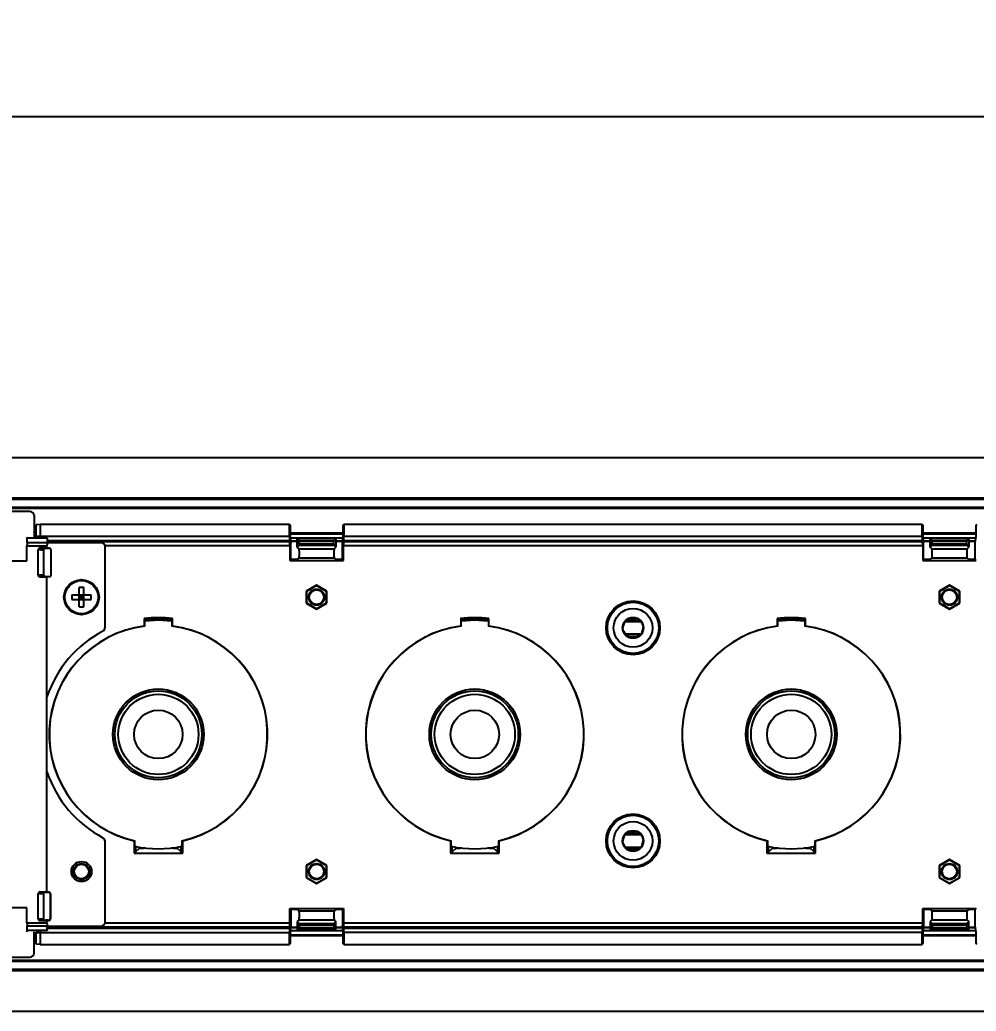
# Model space of a CAD drawing. Header units: inches. Extents: x 5 to 105, y 0 to 80.
# Drawn here: x 63.73 to 71.13, y 4.41 to 12.08 of the extents above; entities that cross this region are included whole.
import ezdxf

# ---------------------------------------------------------------- set-up
doc = ezdxf.new("R2010")
doc.units = ezdxf.units.IN
doc.header["$MEASUREMENT"] = 0
doc.layers.add('DIM', color=1, linetype='Continuous')
doc.styles.add('Arial', font='arial.ttf')
doc.dimstyles.new('ANSI & Metric .50 Stacked', dxfattribs={"dimscale": 2.666667, "dimtxt": 0.5, "dimasz": 0.625, "dimexe": 0.5, "dimexo": 0.5, "dimgap": 0.166667, "dimtad": 0, "dimtih": 1, "dimtoh": 1, "dimzin": 4, "dimdsep": 46, "dimtxsty": 'Arial', "dimcen": 0.25, "dimadec": 0, "dimazin": 0, "dimtfac": 0.75, "dimtofl": 0, "dimtmove": 0, "dimatfit": 3, "dimfxl": 1, "dimtolj": 1, "dimtzin": 0, "dimarcsym": 0})

# ---------------------------------------------------------------- blocks, each defined once
blk = doc.blocks.new('*D2')
at = {"layer": 'Defpoints', "color": 0, "transparency": 16777216}
for p in [(83.1744, 11.3332), (4.7768, 8.6955), (83.1744, 8.6935)]:
    blk.add_point(p, dxfattribs=at)
at = {"layer": 'DIM', "color": 0, "lineweight": -2, "transparency": 16777216}
for p, q in [((4.7768, 9.1955), (4.7768, 11.8332)), ((83.1744, 9.1935), (83.1744, 11.8332)), ((5.4018, 11.3332), (42.3024, 11.3332)), ((82.5494, 11.3332), (45.6487, 11.3332))]:
    blk.add_line(p, q, dxfattribs=at)
at = {"layer": 'DIM', "color": 0, "transparency": 16777216}
for points in [[(5.4018, 11.4374), (5.4018, 11.229), (4.7768, 11.3332)], [(82.5494, 11.4374), (82.5494, 11.229), (83.1744, 11.3332)]]:
    blk.add_solid(points, dxfattribs=at)
at = {"layer": 'DIM', "color": 0, "transparency": 16777216, "char_height": 0.5, "attachment_point": 5, "style": 'Arial'}
for s, insert in [('\\A1;78.40', (43.9756, 11.7551)), ('\\A1;[1991mm]', (43.9756, 10.8461))]:
    blk.add_mtext(s, dxfattribs=dict(at, insert=insert))

msp = doc.modelspace()

# ---------------------------------------------------------------- linework, layer by layer
for p, q in [((5.6267, 8.6935), (82.3267, 8.6935)), ((5.6267, 8.3809), (82.3267, 8.3809)), ((82.3267, 8.3691), (5.6267, 8.3691)), ((5.6267, 8.3091), (82.3267, 8.3091)), ((82.3267, 8.2991), (5.6267, 8.2991)), ((63.808, 8.2749), (63.3455, 8.2749)), ((63.8392, 8.2437), (63.8392, 8.0782)), ((63.8567, 8.1745), (63.8867, 8.1771)), ((63.8567, 8.0835), (63.8567, 8.1745)), ((63.8867, 8.1771), (65.8159, 8.1771)), ((63.8867, 8.1771), (63.8867, 8.0725)), ((65.8159, 8.0835), (65.8159, 8.1771)), ((65.8159, 8.1771), (65.8211, 8.1706)), ((65.8211, 8.1706), (65.8211, 8.0821)), ((66.2323, 8.1706), (66.2376, 8.1771)), ((66.2323, 8.0821), (66.2323, 8.1706)), ((66.2376, 8.1771), (66.2376, 8.0835)), ((66.2376, 8.1771), (70.7159, 8.1771)), ((70.7159, 8.0835), (70.7159, 8.1771)), ((70.7159, 8.1771), (70.7211, 8.1706)), ((70.7211, 8.1706), (70.7211, 8.0821)), ((71.1323, 8.1706), (71.1376, 8.1771)), ((71.1323, 8.0821), (71.1323, 8.1706)), ((63.7851, 8.0692), (63.7845, 8.0782)), ((63.9399, 8.0692), (63.7851, 8.0692)), ((63.7851, 8.033), (63.7851, 8.0692)), ((63.8546, 8.0809), (63.8392, 8.1165)), ((63.8423, 8.1093), (63.8567, 8.1093)), ((63.8567, 8.1011), (63.8459, 8.1011)), ((63.8776, 8.0809), (63.8546, 8.0809)), ((63.8567, 8.0835), (65.8159, 8.0835)), ((63.9399, 8.0692), (63.9397, 8.0725)), ((63.9399, 8.0692), (63.9399, 8.033)), ((65.8211, 8.1093), (66.2323, 8.1093)), ((66.2323, 8.1011), (65.8211, 8.1011)), ((65.8211, 8.0821), (65.8267, 8.0321)), ((65.8224, 8.0709), (66.2311, 8.0709)), ((66.2309, 8.0691), (65.8226, 8.0691)), ((65.8767, 8.0001), (65.8767, 8.0691)), ((65.8917, 8.055), (65.8775, 8.0691)), ((66.1618, 8.055), (66.1759, 8.0691)), ((66.1767, 8.0691), (66.1767, 8.0001)), ((66.2267, 8.0321), (66.2323, 8.0821)), ((66.2376, 8.0835), (70.7159, 8.0835)), ((70.7211, 8.1093), (71.1323, 8.1093)), ((71.1323, 8.1011), (70.7211, 8.1011)), ((70.7211, 8.0821), (70.7267, 8.0321)), ((70.7224, 8.0709), (71.1311, 8.0709)), ((71.1309, 8.0691), (70.7226, 8.0691)), ((70.7767, 8.0001), (70.7767, 8.0691)), ((70.7917, 8.055), (70.7775, 8.0691)), ((71.0618, 8.055), (71.0759, 8.0691)), ((71.0767, 8.0691), (71.0767, 8.0001)), ((71.1267, 8.0321), (71.1323, 8.0821)), ((63.7847, 8.0099), (63.9396, 8.0099)), ((63.7847, 7.8936), (63.7847, 8.0099)), ((63.9399, 8.033), (63.7851, 8.033)), ((63.8876, 7.9926), (63.9298, 7.9892)), ((63.9396, 7.9926), (63.8876, 7.9926)), ((63.9579, 7.9892), (63.9298, 7.9892)), ((63.9396, 7.9926), (63.9396, 8.0099)), ((63.9396, 7.9926), (63.9416, 7.9906)), ((65.8172, 8.0496), (63.9399, 8.0496)), ((63.9399, 8.0439), (65.8178, 8.0439)), ((63.9399, 8.0349), (64.358, 8.0349)), ((63.9565, 7.9906), (63.9416, 7.9906)), ((63.9579, 7.9892), (63.9565, 7.9906)), ((63.9686, 7.9848), (63.9672, 7.9862)), ((65.8192, 8.01), (64.3886, 8.01)), ((64.3892, 7.3779), (64.3892, 8.0037)), ((65.8178, 8.0439), (65.8172, 8.0496)), ((65.8192, 8.01), (65.8192, 7.8976)), ((65.825, 8.048), (65.8767, 8.048)), ((65.8253, 8.0451), (65.8767, 8.0451)), ((65.8267, 7.9051), (65.8267, 8.0321)), ((65.8767, 8.0001), (65.8917, 8.015)), ((65.8907, 7.9861), (65.8767, 8.0001)), ((65.8907, 7.9861), (66.1627, 7.9861)), ((65.8917, 8.055), (66.1618, 8.055)), ((65.8917, 8.015), (66.1618, 8.015)), ((65.8925, 8.045), (66.161, 8.045)), ((65.8925, 8.025), (65.8925, 8.045)), ((65.8925, 8.025), (66.161, 8.025)), ((66.161, 8.025), (66.161, 8.045)), ((66.1767, 8.0001), (66.1618, 8.015)), ((66.1627, 7.9861), (66.1767, 8.0001)), ((66.1767, 8.048), (66.2285, 8.048)), ((66.1767, 8.0451), (66.2282, 8.0451)), ((66.2267, 7.9051), (66.2267, 8.0321)), ((66.2343, 7.8976), (66.2343, 8.01)), ((70.7192, 8.01), (66.2343, 8.01)), ((66.2363, 8.0496), (66.2356, 8.0439)), ((66.2356, 8.0439), (70.7178, 8.0439)), ((70.7172, 8.0496), (66.2363, 8.0496)), ((70.7178, 8.0439), (70.7172, 8.0496)), ((70.7192, 8.01), (70.7192, 7.8976)), ((70.725, 8.048), (70.7767, 8.048)), ((70.7253, 8.0451), (70.7767, 8.0451)), ((70.7267, 7.9051), (70.7267, 8.0321)), ((70.7767, 8.0001), (70.7917, 8.015)), ((70.7907, 7.9861), (70.7767, 8.0001)), ((70.7907, 7.9861), (71.0627, 7.9861)), ((70.7917, 8.055), (71.0618, 8.055)), ((70.7917, 8.015), (71.0618, 8.015)), ((70.7925, 8.025), (70.7925, 8.045)), ((70.7925, 8.045), (71.061, 8.045)), ((70.7925, 8.025), (71.061, 8.025)), ((71.061, 8.025), (71.061, 8.045)), ((71.0767, 8.0001), (71.0618, 8.015)), ((71.0627, 7.9861), (71.0767, 8.0001)), ((71.0767, 8.048), (71.1285, 8.048)), ((71.0767, 8.0451), (71.1282, 8.0451)), ((71.1267, 7.9051), (71.1267, 8.0321)), ((63.9125, 7.9746), (63.8702, 7.978)), ((63.8702, 7.7842), (63.8702, 7.978)), ((63.9125, 7.9746), (63.9125, 7.7876)), ((63.973, 7.7881), (63.973, 7.9741)), ((65.8767, 7.9051), (65.8907, 7.9163)), ((65.8907, 7.9163), (66.1628, 7.9163)), ((66.1767, 7.9051), (66.1628, 7.9163)), ((70.7767, 7.9051), (70.7907, 7.9163)), ((70.7907, 7.9163), (71.0628, 7.9163)), ((71.0767, 7.9051), (71.0628, 7.9163)), ((63.3695, 7.8936), (63.7847, 7.8936)), ((63.7847, 7.8936), (63.7845, 7.8938)), ((65.8192, 7.8976), (65.8267, 7.9051)), ((65.8192, 7.8976), (66.2343, 7.8976)), ((65.8767, 7.9051), (65.8267, 7.9051)), ((66.2267, 7.9051), (66.1767, 7.9051)), ((66.2343, 7.8976), (66.2267, 7.9051)), ((70.7192, 7.8976), (70.7267, 7.9051)), ((70.7192, 7.8976), (71.1343, 7.8976)), ((70.7767, 7.9051), (70.7267, 7.9051)), ((71.1267, 7.9051), (71.0767, 7.9051)), ((71.1343, 7.8976), (71.1267, 7.9051)), ((63.8702, 7.7842), (63.9125, 7.7876)), ((63.9298, 7.773), (63.8876, 7.7696)), ((63.8876, 7.7696), (63.9396, 7.7696)), ((63.9298, 7.773), (63.9579, 7.773)), ((63.9416, 7.7717), (63.9396, 7.7696)), ((63.9396, 5.3302), (63.9396, 7.7696)), ((63.9416, 7.7717), (63.9565, 7.7716)), ((63.9565, 7.7716), (63.9579, 7.773)), ((63.9672, 7.776), (63.9686, 7.7774)), ((64.1882, 7.5372), (64.1882, 7.6876)), ((64.2252, 7.5372), (64.2252, 7.6876)), ((66.0267, 7.7048), (65.9467, 7.6586)), ((66.0267, 7.7018), (65.9494, 7.6571)), ((66.1067, 7.6586), (66.0267, 7.7048)), ((66.0267, 7.7018), (66.0267, 7.7048)), ((66.1041, 7.6571), (66.0267, 7.7018)), ((70.9267, 7.7048), (70.8467, 7.6586)), ((70.9267, 7.7018), (70.8494, 7.6571)), ((71.0067, 7.6586), (70.9267, 7.7048)), ((70.9267, 7.7018), (70.9267, 7.7048)), ((71.0041, 7.6571), (70.9267, 7.7018)), ((64.1315, 7.6309), (64.2819, 7.6309)), ((64.1882, 7.6309), (64.2067, 7.6124)), ((64.2067, 7.6124), (64.1882, 7.5939)), ((64.2252, 7.6124), (64.1882, 7.6124)), ((64.2067, 7.5939), (64.2067, 7.6309)), ((64.2067, 7.6124), (64.2252, 7.6309)), ((64.2252, 7.5939), (64.2067, 7.6124)), ((65.9467, 7.6586), (65.9467, 7.5662)), ((65.9494, 7.6571), (65.9467, 7.6586)), ((65.9494, 7.6571), (65.9494, 7.5677)), ((66.1041, 7.6571), (66.1067, 7.6586)), ((66.1041, 7.5677), (66.1041, 7.6571)), ((66.1067, 7.5662), (66.1067, 7.6586)), ((70.8467, 7.6586), (70.8467, 7.5662)), ((70.8494, 7.6571), (70.8467, 7.6586)), ((70.8494, 7.6571), (70.8494, 7.5677)), ((71.0041, 7.6571), (71.0067, 7.6586)), ((71.0041, 7.5677), (71.0041, 7.6571)), ((71.0067, 7.5662), (71.0067, 7.6586)), ((64.1315, 7.5939), (64.2819, 7.5939)), ((65.9494, 7.5677), (65.9467, 7.5662)), ((65.9467, 7.5662), (66.0267, 7.52)), ((65.9494, 7.5677), (66.0267, 7.5231)), ((66.0267, 7.5231), (66.1041, 7.5677)), ((66.0267, 7.52), (66.1067, 7.5662)), ((66.1041, 7.5677), (66.1067, 7.5662)), ((70.8494, 7.5677), (70.8467, 7.5662)), ((70.8467, 7.5662), (70.9267, 7.52)), ((70.8494, 7.5677), (70.9267, 7.5231)), ((70.9267, 7.5231), (71.0041, 7.5677)), ((70.9267, 7.52), (71.0067, 7.5662)), ((71.0041, 7.5677), (71.0067, 7.5662)), ((64.7017, 7.4382), (64.6923, 7.4467)), ((64.6923, 7.4467), (64.6923, 7.3882)), ((64.9017, 7.4382), (64.9112, 7.4467)), ((64.9112, 7.3882), (64.9112, 7.4467)), ((66.0267, 7.5231), (66.0267, 7.52)), ((67.1517, 7.4382), (67.1423, 7.4467)), ((67.1423, 7.4467), (67.1423, 7.3882)), ((67.3517, 7.4382), (67.3612, 7.4467)), ((67.3612, 7.3882), (67.3612, 7.4467)), ((68.4475, 7.4472), (68.422, 7.4305)), ((68.5071, 7.4467), (68.4774, 7.4529)), ((69.6017, 7.4382), (69.5923, 7.4467)), ((69.5923, 7.4467), (69.5923, 7.3882)), ((69.8017, 7.4382), (69.8112, 7.4467)), ((69.8112, 7.3882), (69.8112, 7.4467)), ((70.9267, 7.5231), (70.9267, 7.52)), ((64.6966, 7.3879), (64.6966, 7.4345)), ((64.7003, 7.4299), (64.8017, 7.4357)), ((64.7031, 7.4375), (64.7029, 7.4376)), ((64.7031, 7.4375), (64.7031, 7.4302)), ((64.8017, 7.4357), (64.9032, 7.4299)), ((64.9005, 7.4376), (64.9003, 7.4375)), ((64.9003, 7.4302), (64.9003, 7.4375)), ((64.9069, 7.4345), (64.9069, 7.3879)), ((67.1466, 7.3879), (67.1466, 7.4345)), ((67.1503, 7.4299), (67.2517, 7.4357)), ((67.1531, 7.4375), (67.1529, 7.4376)), ((67.1531, 7.4375), (67.1531, 7.4302)), ((67.2517, 7.4357), (67.3532, 7.4299)), ((67.3505, 7.4376), (67.3503, 7.4375)), ((67.3503, 7.4302), (67.3503, 7.4375)), ((67.3569, 7.4345), (67.3569, 7.3879)), ((68.4153, 7.4229), (68.5367, 7.4229)), ((68.5338, 7.4274), (68.4191, 7.4274)), ((68.4245, 7.4299), (68.532, 7.4299)), ((68.4424, 7.4439), (68.5003, 7.4439)), ((68.4449, 7.4455), (68.4965, 7.4455)), ((68.549, 7.4042), (68.5323, 7.4296)), ((68.5485, 7.3445), (68.5547, 7.3743)), ((69.5966, 7.3879), (69.5966, 7.4345)), ((69.6003, 7.4299), (69.7017, 7.4357)), ((69.6031, 7.4375), (69.6029, 7.4376)), ((69.6031, 7.4375), (69.6031, 7.4302)), ((69.7017, 7.4357), (69.8032, 7.4299)), ((69.8005, 7.4376), (69.8003, 7.4375)), ((69.8003, 7.4302), (69.8003, 7.4375)), ((69.8069, 7.4345), (69.8069, 7.3879)), ((68.4044, 7.3456), (68.4211, 7.3202)), ((68.416, 7.328), (68.539, 7.328)), ((68.4197, 7.3224), (68.5343, 7.3224)), ((68.532, 7.3199), (68.4214, 7.3199)), ((68.4463, 7.3031), (68.4761, 7.2969)), ((68.4526, 7.3062), (68.5114, 7.3062)), ((68.506, 7.3026), (68.5314, 7.3193)), ((68.5374, 5.7719), (68.4144, 5.7719)), ((68.4164, 5.7744), (68.5358, 5.7744)), ((68.5338, 5.7774), (68.4191, 5.7774)), ((68.4215, 5.7799), (68.532, 5.7799)), ((68.4475, 5.7972), (68.422, 5.7805)), ((68.4421, 5.7937), (68.5009, 5.7937)), ((68.5071, 5.7967), (68.4774, 5.8029)), ((68.549, 5.7542), (68.5323, 5.7796)), ((64.3892, 5.0962), (64.3892, 5.7219)), ((64.6134, 5.7258), (64.6134, 5.6289)), ((64.6195, 5.6779), (64.6195, 5.7253)), ((64.984, 5.7253), (64.984, 5.6779)), ((64.99, 5.6289), (64.99, 5.7258)), ((67.0634, 5.7258), (67.0634, 5.6289)), ((67.0695, 5.6779), (67.0695, 5.7253)), ((67.434, 5.7253), (67.434, 5.6779)), ((67.44, 5.6289), (67.44, 5.7258)), ((68.4044, 5.6956), (68.4211, 5.6702)), ((68.5485, 5.6945), (68.5547, 5.7243)), ((69.5134, 5.7258), (69.5134, 5.6289)), ((69.5195, 5.6779), (69.5195, 5.7253)), ((69.884, 5.7253), (69.884, 5.6779)), ((69.89, 5.6289), (69.89, 5.7258)), ((64.6134, 5.6289), (64.6267, 5.6422)), ((64.6134, 5.6289), (64.99, 5.6289)), ((64.6267, 5.6422), (64.6267, 5.6733)), ((64.6279, 5.6433), (64.6562, 5.668)), ((64.6562, 5.668), (64.6562, 5.6761)), ((64.6562, 5.668), (64.6888, 5.668)), ((64.9147, 5.668), (64.9472, 5.668)), ((64.9472, 5.668), (64.9472, 5.6761)), ((64.9755, 5.6433), (64.9472, 5.668)), ((64.9767, 5.6733), (64.9767, 5.6422)), ((64.99, 5.6289), (64.9767, 5.6422)), ((67.0634, 5.6289), (67.0767, 5.6422)), ((67.0634, 5.6289), (67.44, 5.6289)), ((67.0767, 5.6422), (67.0767, 5.6733)), ((67.0779, 5.6433), (67.1062, 5.668)), ((67.1062, 5.668), (67.1062, 5.6761)), ((67.1062, 5.668), (67.1388, 5.668)), ((67.3647, 5.668), (67.3972, 5.668)), ((67.3972, 5.668), (67.3972, 5.6761)), ((67.4255, 5.6433), (67.3972, 5.668)), ((67.4267, 5.6733), (67.4267, 5.6422)), ((67.44, 5.6289), (67.4267, 5.6422)), ((68.4167, 5.6769), (68.5382, 5.6769)), ((68.4197, 5.6724), (68.5343, 5.6724)), ((68.529, 5.6699), (68.4214, 5.6699)), ((68.4463, 5.6531), (68.4761, 5.6469)), ((68.4532, 5.6559), (68.511, 5.6559)), ((68.457, 5.6543), (68.5086, 5.6543)), ((68.506, 5.6526), (68.5314, 5.6693)), ((69.5134, 5.6289), (69.5267, 5.6422)), ((69.5134, 5.6289), (69.89, 5.6289)), ((69.5267, 5.6422), (69.5267, 5.6733)), ((69.5279, 5.6433), (69.5562, 5.668)), ((69.5562, 5.668), (69.5562, 5.6761)), ((69.5562, 5.668), (69.5888, 5.668)), ((69.8147, 5.668), (69.8472, 5.668)), ((69.8472, 5.668), (69.8472, 5.6761)), ((69.8755, 5.6433), (69.8472, 5.668)), ((69.8767, 5.6733), (69.8767, 5.6422)), ((69.89, 5.6289), (69.8767, 5.6422)), ((64.1766, 5.5594), (64.1595, 5.5495)), ((64.2539, 5.5495), (64.2369, 5.5594)), ((66.0267, 5.5798), (65.9467, 5.5336)), ((65.9467, 5.5336), (65.9467, 5.4412)), ((65.9494, 5.5321), (65.9467, 5.5336)), ((66.0267, 5.5768), (65.9494, 5.5321)), ((65.9494, 5.5321), (65.9494, 5.4427)), ((66.1067, 5.5336), (66.0267, 5.5798)), ((66.0267, 5.5768), (66.0267, 5.5798)), ((66.1041, 5.5321), (66.0267, 5.5768)), ((66.1041, 5.5321), (66.1067, 5.5336)), ((66.1041, 5.4427), (66.1041, 5.5321)), ((66.1067, 5.4412), (66.1067, 5.5336)), ((70.9267, 5.5798), (70.8467, 5.5336)), ((70.8467, 5.5336), (70.8467, 5.4412)), ((70.8494, 5.5321), (70.8467, 5.5336)), ((70.9267, 5.5768), (70.8494, 5.5321)), ((70.8494, 5.5321), (70.8494, 5.4427)), ((71.0067, 5.5336), (70.9267, 5.5798)), ((70.9267, 5.5768), (70.9267, 5.5798)), ((71.0041, 5.5321), (70.9267, 5.5768)), ((71.0041, 5.5321), (71.0067, 5.5336)), ((71.0041, 5.4427), (71.0041, 5.5321)), ((71.0067, 5.4412), (71.0067, 5.5336)), ((64.1294, 5.4973), (64.1294, 5.4776)), ((64.2841, 5.4776), (64.2841, 5.4973)), ((64.1595, 5.4253), (64.1766, 5.4155)), ((64.2369, 5.4155), (64.2539, 5.4253)), ((65.9494, 5.4427), (65.9467, 5.4412)), ((65.9467, 5.4412), (66.0267, 5.395)), ((65.9494, 5.4427), (66.0267, 5.3981)), ((66.0267, 5.3981), (66.1041, 5.4427)), ((66.0267, 5.395), (66.1067, 5.4412)), ((66.0267, 5.3981), (66.0267, 5.395)), ((66.1041, 5.4427), (66.1067, 5.4412)), ((70.8494, 5.4427), (70.8467, 5.4412)), ((70.8467, 5.4412), (70.9267, 5.395)), ((70.8494, 5.4427), (70.9267, 5.3981)), ((70.9267, 5.3981), (71.0041, 5.4427)), ((70.9267, 5.395), (71.0067, 5.4412)), ((70.9267, 5.3981), (70.9267, 5.395)), ((71.0041, 5.4427), (71.0067, 5.4412)), ((63.9125, 5.3122), (63.8702, 5.3156)), ((63.8702, 5.1218), (63.8702, 5.3156)), ((63.8876, 5.3302), (63.9298, 5.3268)), ((63.8876, 5.3302), (63.9396, 5.3302)), ((63.9125, 5.3122), (63.9125, 5.1252)), ((63.9298, 5.3268), (63.9512, 5.3268)), ((63.9416, 5.3282), (63.9396, 5.3302)), ((63.9526, 5.3282), (63.9416, 5.3282)), ((63.9512, 5.3268), (63.9526, 5.3282)), ((63.9676, 5.3133), (63.9662, 5.3118)), ((63.9662, 5.3118), (63.9662, 5.1256)), ((63.9676, 5.1242), (63.9676, 5.3133)), ((63.7847, 5.2062), (63.3695, 5.2062)), ((63.7847, 5.2062), (63.7845, 5.206)), ((63.7847, 5.0899), (63.7847, 5.2062)), ((65.8192, 5.0899), (65.8192, 5.2023)), ((65.8192, 5.2023), (65.8267, 5.1947)), ((65.8192, 5.2023), (66.2343, 5.2023)), ((65.8267, 5.1947), (65.8267, 5.0677)), ((65.8767, 5.1947), (65.8267, 5.1947)), ((65.8767, 5.1947), (65.8907, 5.1835)), ((65.8907, 5.1835), (66.1628, 5.1835)), ((66.1767, 5.1947), (66.1628, 5.1835)), ((66.2267, 5.1947), (66.1767, 5.1947)), ((66.2343, 5.2023), (66.2267, 5.1947)), ((66.2267, 5.1947), (66.2267, 5.0677)), ((66.2343, 5.2023), (66.2343, 5.0899)), ((70.7192, 5.0899), (70.7192, 5.2023)), ((70.7192, 5.2023), (70.7267, 5.1947)), ((70.7192, 5.2023), (71.1343, 5.2023)), ((70.7267, 5.1947), (70.7267, 5.0677)), ((70.7767, 5.1947), (70.7267, 5.1947)), ((70.7767, 5.1947), (70.7907, 5.1835)), ((70.7907, 5.1835), (71.0628, 5.1835)), ((71.0767, 5.1947), (71.0628, 5.1835)), ((71.1267, 5.1947), (71.0767, 5.1947)), ((71.1343, 5.2023), (71.1267, 5.1947)), ((71.1267, 5.0677), (71.1267, 5.1947)), ((63.7847, 5.0899), (63.9396, 5.0899)), ((63.7851, 5.0668), (63.9399, 5.0668)), ((63.7851, 5.0306), (63.7851, 5.0668)), ((63.8702, 5.1218), (63.9125, 5.1252)), ((63.9298, 5.1106), (63.8876, 5.1072)), ((63.9396, 5.1072), (63.8876, 5.1072)), ((63.9512, 5.1106), (63.9298, 5.1106)), ((63.9396, 5.1072), (63.9416, 5.1093)), ((63.9396, 5.0899), (63.9396, 5.1072)), ((63.9399, 5.0306), (63.9399, 5.0668)), ((63.9416, 5.1093), (63.9526, 5.1092)), ((63.9526, 5.1092), (63.9512, 5.1106)), ((63.9662, 5.1256), (63.9676, 5.1242)), ((64.3886, 5.0899), (65.8192, 5.0899)), ((65.8267, 5.0677), (65.8211, 5.0177)), ((65.8907, 5.1138), (65.8767, 5.0998)), ((65.8767, 5.0998), (65.8767, 5.0307)), ((65.8767, 5.0998), (65.8917, 5.0848)), ((65.8907, 5.1138), (66.1627, 5.1138)), ((65.8917, 5.0848), (66.1618, 5.0848)), ((65.8925, 5.0749), (65.8925, 5.0548)), ((65.8925, 5.0749), (66.161, 5.0749)), ((66.161, 5.0749), (66.161, 5.0548)), ((66.1767, 5.0998), (66.1618, 5.0848)), ((66.1627, 5.1138), (66.1767, 5.0998)), ((66.1767, 5.0307), (66.1767, 5.0998)), ((66.2323, 5.0177), (66.2267, 5.0677)), ((66.2343, 5.0899), (70.7192, 5.0899)), ((70.7267, 5.0677), (70.7211, 5.0177)), ((70.7907, 5.1138), (70.7767, 5.0998)), ((70.7767, 5.0998), (70.7767, 5.0307)), ((70.7767, 5.0998), (70.7917, 5.0848)), ((70.7907, 5.1138), (71.0627, 5.1138)), ((70.7917, 5.0848), (71.0618, 5.0848)), ((70.7925, 5.0749), (70.7925, 5.0548)), ((70.7925, 5.0749), (71.061, 5.0749)), ((71.061, 5.0749), (71.061, 5.0548)), ((71.0767, 5.0998), (71.0618, 5.0848)), ((71.0627, 5.1138), (71.0767, 5.0998)), ((71.0767, 5.0307), (71.0767, 5.0998)), ((71.1323, 5.0177), (71.1267, 5.0677)), ((63.7845, 5.0217), (63.7851, 5.0306)), ((63.9399, 5.0306), (63.7851, 5.0306)), ((63.8392, 4.8562), (63.8392, 5.0217)), ((63.8392, 4.9833), (63.8546, 5.0189)), ((63.8567, 4.9905), (63.8423, 4.9905)), ((63.8459, 4.9987), (63.8567, 4.9987)), ((63.8546, 5.0189), (63.8776, 5.0189)), ((63.8567, 4.9253), (63.8567, 5.0163)), ((63.8567, 5.0163), (65.8159, 5.0163)), ((63.8867, 5.0273), (63.8867, 4.9227)), ((63.9399, 5.0306), (63.9397, 5.0273)), ((63.9399, 5.0649), (64.358, 5.0649)), ((65.8178, 5.0559), (63.9399, 5.0559)), ((63.9399, 5.0502), (65.8172, 5.0502)), ((65.8159, 4.9227), (65.8159, 5.0163)), ((65.8172, 5.0502), (65.8178, 5.0559)), ((65.8211, 5.0177), (65.8211, 4.9292)), ((65.8211, 4.9987), (66.2323, 4.9987)), ((66.2323, 4.9905), (65.8211, 4.9905)), ((66.2311, 5.0289), (65.8224, 5.0289)), ((65.8226, 5.0307), (66.2309, 5.0307)), ((65.8767, 5.0518), (65.825, 5.0518)), ((65.8767, 5.0547), (65.8253, 5.0547)), ((65.8917, 5.0449), (65.8775, 5.0307)), ((65.8917, 5.0449), (66.1618, 5.0449)), ((65.8925, 5.0548), (66.161, 5.0548)), ((66.1618, 5.0449), (66.1759, 5.0307)), ((66.2282, 5.0547), (66.1767, 5.0547)), ((66.2285, 5.0518), (66.1767, 5.0518)), ((66.2323, 4.9292), (66.2323, 5.0177)), ((66.2356, 5.0559), (66.2363, 5.0502)), ((70.7178, 5.0559), (66.2356, 5.0559)), ((66.2363, 5.0502), (70.7172, 5.0502)), ((70.7159, 5.0163), (66.2376, 5.0163)), ((66.2376, 5.0163), (66.2376, 4.9227)), ((70.7159, 4.9227), (70.7159, 5.0163)), ((70.7172, 5.0502), (70.7178, 5.0559)), ((70.7211, 5.0177), (70.7211, 4.9292)), ((70.7211, 4.9987), (71.1323, 4.9987)), ((71.1323, 4.9905), (70.7211, 4.9905)), ((71.1311, 5.0289), (70.7224, 5.0289)), ((70.7226, 5.0307), (71.1309, 5.0307)), ((70.7767, 5.0518), (70.725, 5.0518)), ((70.7767, 5.0547), (70.7253, 5.0547)), ((70.7917, 5.0449), (70.7775, 5.0307)), ((70.7917, 5.0449), (71.0618, 5.0449)), ((70.7925, 5.0548), (71.061, 5.0548)), ((71.0618, 5.0449), (71.0759, 5.0307)), ((71.1282, 5.0547), (71.0767, 5.0547)), ((71.1285, 5.0518), (71.0767, 5.0518)), ((71.1323, 4.9292), (71.1323, 5.0177)), ((63.8867, 4.9227), (63.8567, 4.9253)), ((63.8867, 4.9227), (65.8159, 4.9227)), ((65.8211, 4.9292), (65.8159, 4.9227)), ((66.2376, 4.9227), (66.2323, 4.9292)), ((66.2376, 4.9227), (70.7159, 4.9227)), ((70.7211, 4.9292), (70.7159, 4.9227)), ((71.1376, 4.9227), (71.1323, 4.9292)), ((5.6267, 4.8007), (82.3267, 4.8007)), ((82.3267, 4.7907), (5.6267, 4.7907)), ((63.3455, 4.8249), (63.808, 4.8249)), ((5.6267, 4.7307), (82.3267, 4.7307)), ((82.3267, 4.7189), (5.6267, 4.7189)), ((5.6267, 4.4064), (82.3267, 4.4064))]:
    msp.add_line(p, q)
at = {"flags": 128}
for points in [[(64.9005, 7.4376), (64.9015, 7.4378), (64.9024, 7.4378)], [(67.3505, 7.4376), (67.3515, 7.4378), (67.3524, 7.4378)], [(68.4049, 7.4053), (68.4003, 7.3904), (68.3987, 7.3749)], [(69.8005, 7.4376), (69.8015, 7.4378), (69.8024, 7.4378)], [(68.4049, 5.7553), (68.4003, 5.7404), (68.3987, 5.7249)]]:
    msp.add_lwpolyline(points, dxfattribs=at)
for centre, radius in [((64.2067, 7.6124), 0.1356), ((64.2067, 7.6124), 0.1291), ((66.0267, 7.6124), 0.062), ((66.0267, 7.6124), 0.0564), ((70.9267, 7.6124), 0.062), ((70.9267, 7.6124), 0.0564), ((68.4767, 7.3749), 0.2087), ((68.4767, 7.3749), 0.1987), ((68.4767, 7.3749), 0.15), ((68.4767, 7.3749), 0.0809), ((68.4767, 7.3749), 0.08), ((68.4767, 7.3749), 0.078), ((64.8017, 6.5499), 0.3516), ((64.8017, 6.5499), 0.3367), ((64.8017, 6.5499), 0.3108), ((67.2517, 6.5499), 0.3516), ((67.2517, 6.5499), 0.3367), ((67.2517, 6.5499), 0.3108), ((69.7017, 6.5499), 0.3516), ((69.7017, 6.5499), 0.3367), ((69.7017, 6.5499), 0.3108), ((64.8017, 6.5499), 0.1875), ((67.2517, 6.5499), 0.1875), ((69.7017, 6.5499), 0.1875), ((68.4767, 5.7249), 0.2087), ((68.4767, 5.7249), 0.1987), ((68.4767, 5.7249), 0.15), ((68.4767, 5.7249), 0.0809), ((68.4767, 5.7249), 0.08), ((68.4767, 5.7249), 0.078), ((64.2067, 5.4874), 0.078), ((64.2067, 5.4874), 0.062), ((64.2067, 5.4874), 0.0564), ((66.0267, 5.4874), 0.062), ((66.0267, 5.4874), 0.0564), ((70.9267, 5.4874), 0.062), ((70.9267, 5.4874), 0.0564)]:
    msp.add_circle(centre, radius)
for centre, radius, start, end in [((63.808, 8.2437), 0.0313, 0, 90), ((64.358, 8.0037), 0.0313, 0, 90), ((64.2067, 7.3859), 0.3023, 86.49138, 93.50862), ((64.433, 7.6124), 0.302, 176.48813, 183.51187), ((63.9805, 7.6124), 0.302, 356.48813, 3.51187), ((64.2067, 7.839), 0.3023, 266.49138, 273.50862), ((64.8017, 6.5499), 0.9034, 83.03984, 96.96016), ((67.2517, 6.5499), 0.9034, 83.03984, 96.96016), ((69.7017, 6.5499), 0.9034, 83.03984, 96.96016), ((64.8017, 6.5499), 0.8454, 97.44027, 257.13064), ((64.8017, 6.5499), 0.8445, 97.15307, 257.53796), ((64.358, 7.3779), 0.0313, 298.01072, 0), ((64.7016, 7.4329), 0.0049, 73.60254, 95.20039), ((64.8017, 6.5499), 0.893, 83.66146, 96.33854), ((64.8017, 6.5499), 0.8445, 282.46204, 82.84693), ((64.8017, 6.5499), 0.8454, 282.86936, 82.55973), ((67.2517, 6.5499), 0.8454, 97.44027, 257.13064), ((67.2517, 6.5499), 0.8445, 97.15307, 257.53796), ((67.1516, 7.4329), 0.00491, 73.61862, 95.18431), ((67.2517, 6.5499), 0.893, 83.66146, 96.33854), ((67.2517, 6.5499), 0.8445, 282.46204, 82.84693), ((67.2517, 6.5499), 0.8454, 282.86936, 82.55973), ((69.7017, 6.5499), 0.8454, 97.44027, 257.13064), ((69.7017, 6.5499), 0.8445, 97.15307, 257.53796), ((69.6016, 7.4329), 0.0049, 73.60123, 95.19992), ((69.7017, 6.5499), 0.893, 83.66146, 96.33854), ((69.7017, 6.5499), 0.8445, 282.46204, 82.84693), ((69.7017, 6.5499), 0.8454, 282.86936, 82.55973), ((64.7984, 6.5499), 0.9066, 118.01072, 161.31614), ((64.7984, 6.5499), 0.9066, 198.68386, 241.98928), ((64.358, 5.7219), 0.0313, 0, 61.98928), ((64.8017, 6.5499), 0.8858, 258.12756, 281.87244), ((67.2517, 6.5499), 0.8858, 258.12756, 281.87244), ((69.7017, 6.5499), 0.8858, 258.12756, 281.87244), ((64.358, 5.0962), 0.0313, 270, 0), ((63.808, 4.8562), 0.0313, 270, 0)]:
    msp.add_arc(centre, radius, start, end)
for centre, major_axis, ratio, start_param, end_param in [((63.8573, 8.0835), (0, 0.0105), 0.05248, 1.570796, 1.823563), ((65.8187, 8.0835), (0, 0.04), 0.069927, 1.570796, 2.582993), ((66.2348, 8.0835), (0, 0.04), 0.069927, 3.700192, 4.712389), ((70.7187, 8.0835), (0, 0.04), 0.069927, 1.570796, 2.582993), ((63.7882, 8.0099), (0, 0.05), 0.069927, 1.08954, 1.570796), ((63.8881, 7.9776), (-0.0178, 0.0014), 0.837862, 4.80841, 6.350699), ((63.9303, 7.9742), (-0.0178, 0.0014), 0.837862, 4.80841, 6.350699), ((63.9422, 8.0099), (0, 0.05), 0.052408, 1.08954, 1.570796), ((63.9566, 7.9756), (0, 0.015), 0.997265, 5.499157, 6.285924), ((63.958, 7.9742), (-0.0106, 0.0106), 0.997265, 3.925621, 5.499157), ((65.8164, 8.01), (0, 0.04), 0.069927, 4.712389, 5.724586), ((65.8905, 7.9512), (0, 0.035), 0.087489, 3.211406, 6.195919), ((65.8916, 8.045), (0, 0.01), 0.087489, 4.712389, 6.195919), ((65.8916, 8.025), (0, 0.01), 0.087489, 3.228859, 4.712389), ((66.163, 7.9512), (0, 0.035), 0.087489, 0.087266, 3.071779), ((66.1619, 8.045), (0, 0.01), 0.087489, 0.087266, 1.570796), ((66.1619, 8.025), (0, 0.01), 0.087489, 1.570796, 3.054326), ((66.2371, 8.01), (0, 0.04), 0.069927, 0.558599, 1.570796), ((70.7164, 8.01), (0, 0.04), 0.069927, 4.712389, 5.724586), ((70.7905, 7.9512), (0, 0.035), 0.087489, 3.211406, 6.195919), ((70.7916, 8.045), (0, 0.01), 0.087489, 4.712389, 6.195919), ((70.7916, 8.025), (0, 0.01), 0.087489, 3.228859, 4.712389), ((71.063, 7.9512), (0, 0.035), 0.087489, 0.087266, 3.071779), ((71.0619, 8.045), (0, 0.01), 0.087489, 0.087266, 1.570796), ((71.0619, 8.025), (0, 0.01), 0.087489, 1.570796, 3.054326), ((63.8881, 7.7846), (0.0178, 0.0014), 0.837862, 3.074079, 4.616367), ((63.9303, 7.788), (0.0178, 0.0014), 0.837862, 3.074079, 4.616367), ((63.9566, 7.7866), (0, 0.015), 0.997265, 3.138854, 3.925621), ((63.958, 7.788), (-0.0106, -0.0106), 0.997265, 0.784029, 2.357564), ((64.6306, 6.5499), (0.8577, 0), 0.979895, 1.493818, 1.498858), ((65.6929, 6.5499), (1.4876, 0), 0.800731, 2.299958, 2.304621), ((63.9106, 6.5499), (1.4876, 0), 0.800731, 0.836972, 0.841634), ((64.9728, 6.5499), (0.8577, 0), 0.979895, 1.642735, 1.647775), ((67.0806, 6.5499), (0.8577, 0), 0.979895, 1.493818, 1.498858), ((68.1429, 6.5499), (1.4876, 0), 0.800731, 2.299958, 2.304621), ((66.3606, 6.5499), (1.4876, 0), 0.800731, 0.836972, 0.841634), ((67.4228, 6.5499), (0.8577, 0), 0.979895, 1.642735, 1.647775), ((69.5306, 6.5499), (0.8577, 0), 0.979895, 1.493818, 1.498858), ((70.5929, 6.5499), (1.4876, 0), 0.800731, 2.299958, 2.304621), ((68.8106, 6.5499), (1.4876, 0), 0.800731, 0.836972, 0.841634), ((69.8728, 6.5499), (0.8577, 0), 0.979895, 1.642735, 1.647775), ((64.683, 6.5499), (0.8355, 0), 0.989844, 4.629089, 4.636353), ((64.9205, 6.5499), (0.8355, 0), 0.989844, 4.788425, 4.795689), ((67.133, 6.5499), (0.8355, 0), 0.989844, 4.629089, 4.636353), ((67.3705, 6.5499), (0.8355, 0), 0.989844, 4.788425, 4.795689), ((69.583, 6.5499), (0.8355, 0), 0.989844, 4.629089, 4.636353), ((69.8205, 6.5499), (0.8355, 0), 0.989844, 4.788425, 4.795689), ((65.3073, 6.5499), (1.1844, 0), 0.904333, 4.092801, 4.100295), ((64.618, 5.6434), (0.01, 0), 0.122785, 5.766147, 6.143559), ((64.8017, 5.6585), (0.137, 0), 0.122792, 2.398015, 2.540061), ((64.8017, 5.6585), (0.137, 0), 0.122792, 0.601532, 0.743578), ((64.9854, 5.6434), (0.01, 0), 0.122785, 3.281219, 3.658631), ((64.2962, 6.5499), (1.1844, 0), 0.904333, 5.324483, 5.331976), ((67.7573, 6.5499), (1.1844, 0), 0.904333, 4.092801, 4.100295), ((67.068, 5.6434), (0.01, 0), 0.122785, 5.766147, 6.143559), ((67.2517, 5.6585), (0.137, 0), 0.122792, 2.398015, 2.540061), ((67.2517, 5.6585), (0.137, 0), 0.122792, 0.601532, 0.743578), ((67.4354, 5.6434), (0.01, 0), 0.122785, 3.281219, 3.658631), ((66.7462, 6.5499), (1.1844, 0), 0.904333, 5.324483, 5.331976), ((70.2073, 6.5499), (1.1844, 0), 0.904333, 4.092801, 4.100295), ((69.518, 5.6434), (0.01, 0), 0.122785, 5.766147, 6.143559), ((69.7017, 5.6585), (0.137, 0), 0.122792, 2.398015, 2.540061), ((69.7017, 5.6585), (0.137, 0), 0.122792, 0.601532, 0.743578), ((69.8854, 5.6434), (0.01, 0), 0.122785, 3.281219, 3.658631), ((69.1962, 6.5499), (1.1844, 0), 0.904333, 5.324483, 5.331976), ((63.8881, 5.3152), (-0.0178, 0.0014), 0.837862, 4.80841, 6.350699), ((63.9303, 5.3118), (-0.0178, 0.0014), 0.837862, 4.80841, 6.350699), ((63.9512, 5.3118), (0.0106, 0.0106), 0.997265, 5.499157, 7.067214), ((63.9526, 5.3132), (0.0128, 0.0079), 0.993881, 5.731804, 7.299861), ((65.8905, 5.1486), (0, 0.035), 0.087489, 3.228859, 6.213372), ((66.163, 5.1486), (0, 0.035), 0.087489, 0.069813, 3.054326), ((70.7905, 5.1486), (0, 0.035), 0.087489, 3.228859, 6.213372), ((71.063, 5.1486), (0, 0.035), 0.087489, 0.069813, 3.054326), ((63.7882, 5.0899), (0, 0.05), 0.069927, 1.570796, 2.052053), ((63.8881, 5.1222), (0.0178, 0.0014), 0.837862, 3.074079, 4.616367), ((63.9303, 5.1257), (0.0178, 0.0014), 0.837862, 3.074079, 4.616367), ((63.9422, 5.0899), (0, 0.05), 0.052408, 1.570796, 2.052053), ((63.9512, 5.1257), (0.0106, -0.0106), 0.997265, 5.499157, 7.067214), ((63.9526, 5.1243), (0.0128, -0.0079), 0.993881, 5.266509, 6.834566), ((65.8164, 5.0899), (0, 0.04), 0.069927, 3.700192, 4.712389), ((65.8916, 5.0749), (0, 0.01), 0.087489, 4.712389, 6.195919), ((66.1619, 5.0749), (0, 0.01), 0.087489, 0.087266, 1.570796), ((66.2371, 5.0899), (0, 0.04), 0.069927, 1.570796, 2.582993), ((70.7164, 5.0899), (0, 0.04), 0.069927, 3.700192, 4.712389), ((70.7916, 5.0749), (0, 0.01), 0.087489, 4.712389, 6.195919), ((71.0619, 5.0749), (0, 0.01), 0.087489, 0.087266, 1.570796), ((63.8573, 5.0163), (0, 0.0105), 0.05248, 1.31803, 1.570796), ((65.8187, 5.0163), (0, 0.04), 0.069927, 0.558599, 1.570796), ((65.8916, 5.0548), (0, 0.01), 0.087489, 3.228859, 4.712389), ((66.1619, 5.0548), (0, 0.01), 0.087489, 1.570796, 3.054326), ((66.2348, 5.0163), (0, 0.04), 0.069927, 4.712389, 5.724586), ((70.7187, 5.0163), (0, 0.04), 0.069927, 0.558599, 1.570796), ((70.7916, 5.0548), (0, 0.01), 0.087489, 3.228859, 4.712389), ((71.0619, 5.0548), (0, 0.01), 0.087489, 1.570796, 3.054326)]:
    msp.add_ellipse(centre, major_axis=major_axis, ratio=ratio, start_param=start_param, end_param=end_param)

# ---------------------------------------------------------------- dimensions: what is measured, and where the dimension line sits
at = {"layer": 'DIM'}
dim = msp.add_linear_dim(base=(83.1744, 11.3332), p1=(4.7768, 8.6955), p2=(83.1744, 8.6935), dimstyle='ANSI & Metric .50 Stacked', override={"dimpost": '\\X'}, dxfattribs=at)
dim.commit()
dim.dimension.update_dxf_attribs({"geometry": '*D2', "text_midpoint": (43.9756, 11.3332)})

doc.saveas('drawing.dxf')
